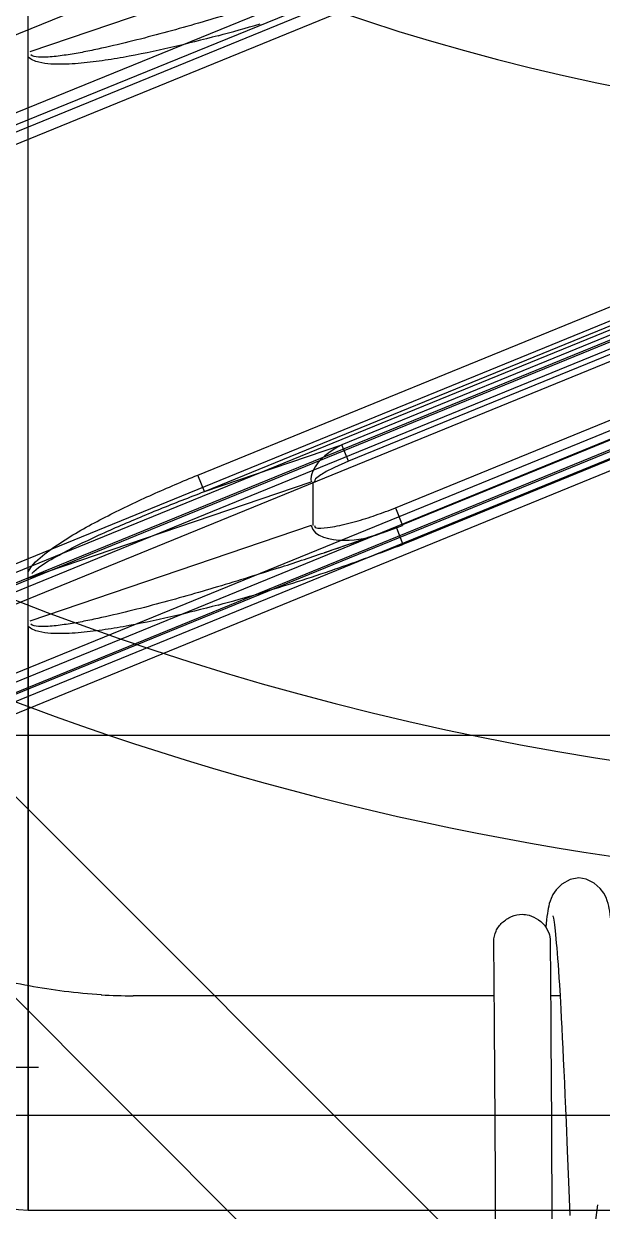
# Model space of a CAD drawing. Header units: millimetres. Extents: x -97344 to -49824, y -57049 to -40247.
# Drawn here: x -64300.32 to -64294.22, y -49616.11 to -49603.59 of the extents above; entities that cross this region are included whole.
import ezdxf

# ---------------------------------------------------------------- set-up
doc = ezdxf.new("R2010")
doc.units = ezdxf.units.MM
doc.header["$LTSCALE"] = 200
doc.linetypes.add('DOT_CENTER', pattern=[14, 12, -1, 0, -1])
for name, color, linetype in [('03___PRT_ALL_CURVES', 7, 'Continuous'), ('1', 7, 'Continuous'), ('DIM', 3, 'Continuous'), ('LAY0001', 7, 'Continuous'), ('LAY0002', 7, 'Continuous')]:
    doc.layers.add(name, color=color, linetype=linetype)

# ---------------------------------------------------------------- blocks, each defined once
blk = doc.blocks.new('23-D1024-A_DV_LOCATION_PIN_Absen-PL_2__337', base_point=(896.261, -3.18))
at = {"layer": '1', "color": 1, "linetype": 'DOT_CENTER'}
blk.add_line((908.25, 1.82), (894.25, 1.82), dxfattribs=at)
blk = doc.blocks.new('PH_23_COMPONENTS_BASESTAND-0_5m_Absen-PL__347', base_point=(431.261, -23.18))
blk.add_blockref('23-D1024-A_DV_LOCATION_PIN_Absen-PL_2__337', (896.261, -3.18))
blk = doc.blocks.new('23-D1023-B_CURAVLE-PLATE-RIGHT_Absen-PL__364', base_point=(865.652, -91.98))
at = {"color": 7, "linetype": 'Continuous'}
for radius, start, end in [(29.5, 217.5551, 316.9552), (22.5, 237.8343, 296.7498), (30.5, 248.5714, 316.9552)]:
    blk.add_arc((918.75, 34.22), radius, start, end, dxfattribs=at)
blk = doc.blocks.new('Top1', base_point=(668.75, -75.52))
at = {"color": 7, "linetype": 'Continuous'}
for p, q in [((400.761, 11.921), (417.468, -4.785)), ((399.7, 10.861), (416.407, -5.846))]:
    blk.add_line(p, q, dxfattribs=at)
for name, p in [('23-D1023-B_CURAVLE-PLATE-RIGHT_Absen-PL__364', (865.652, -91.98)), ('PH_23_COMPONENTS_BASESTAND-0_5m_Absen-PL__347', (431.261, -23.18))]:
    blk.add_blockref(name, p)
blk = doc.blocks.new('*U1466')
blk.add_blockref('Top1', (0, -50.114))
blk = doc.blocks.new('*U1467')
at = {"layer": 'DIM', "color": 0, "linetype": 'ByBlock', "lineweight": -2, "transparency": 16777216}
for p in [(5000, 0), (5500, 0)]:
    blk.add_blockref('*U1466', p, dxfattribs=at)
blk = doc.blocks.new('2250')
at = {"color": 7, "linetype": 'Continuous'}
for p, q in [((-45592.927, -64435.819), (-45592.932, -64435.862)), ((-45592.929, -64435.86), (-45592.898, -64435.92)), ((-45592.878, -64436.429), (-45592.881, -64436.005)), ((-45593.481, -64436.008), (-45593.478, -64436.441)), ((-45592.788, -64436.467), (-45592.781, -64436.582)), ((-45593.477, -64436.582), (-45597.281, -64436.582)), ((-45592.781, -64436.582), (-45592.877, -64436.582)), ((-45592.717, -64437.912), (-45592.704, -64438.216)), ((-45592.704, -64438.216), (-45592.692, -64438.544)), ((-45592.692, -64438.544), (-45592.678, -64438.896)), ((-45094.743, -64456.724), (-45092.381, -64438.784))]:
    blk.add_line(p, q, dxfattribs=at)
for points in [[(-45592.584, -64435.34), (-45592.675, -64435.357), (-45592.761, -64435.405), (-45592.821, -64435.465), (-45592.855, -64435.515), (-45592.875, -64435.555), (-45592.886, -64435.586), (-45592.894, -64435.611), (-45592.9, -64435.636), (-45592.905, -64435.661), (-45592.91, -64435.688), (-45592.914, -64435.716), (-45592.919, -64435.748), (-45592.923, -64435.782), (-45592.927, -64435.819)], [(-45592.228, -64435.924), (-45592.232, -64435.876), (-45592.237, -64435.832), (-45592.242, -64435.792), (-45592.247, -64435.755), (-45592.251, -64435.721), (-45592.256, -64435.691), (-45592.262, -64435.662), (-45592.267, -64435.636), (-45592.274, -64435.609), (-45592.283, -64435.581), (-45592.296, -64435.547), (-45592.32, -64435.502), (-45592.359, -64435.45), (-45592.421, -64435.395), (-45592.505, -64435.353), (-45592.584, -64435.34)], [(-45592.855, -64435.74), (-45592.856, -64435.739), (-45592.855, -64435.742), (-45592.853, -64435.751), (-45592.85, -64435.765), (-45592.847, -64435.784), (-45592.844, -64435.806)], [(-45592.844, -64435.806), (-45592.84, -64435.833), (-45592.836, -64435.864), (-45592.832, -64435.899), (-45592.828, -64435.937), (-45592.824, -64435.98), (-45592.82, -64436.026), (-45592.816, -64436.076), (-45592.811, -64436.131), (-45592.807, -64436.19)], [(-45592.807, -64436.19), (-45592.802, -64436.252), (-45592.797, -64436.32), (-45592.793, -64436.391), (-45592.788, -64436.467)], [(-45593.478, -64436.441), (-45593.475, -64436.856), (-45593.474, -64436.97), (-45593.474, -64437.088), (-45593.473, -64437.21), (-45593.472, -64437.335), (-45593.471, -64437.464), (-45593.469, -64437.867)], [(-45592.872, -64437.431), (-45592.872, -64437.305), (-45592.873, -64437.183), (-45592.874, -64437.064), (-45592.875, -64436.948), (-45592.875, -64436.836), (-45592.878, -64436.429)], [(-45592.781, -64436.582), (-45592.773, -64436.723), (-45592.768, -64436.818), (-45592.762, -64436.918), (-45592.757, -64437.024), (-45592.752, -64437.134), (-45592.746, -64437.25), (-45592.74, -64437.371), (-45592.735, -64437.498), (-45592.729, -64437.63), (-45592.723, -64437.768), (-45592.717, -64437.912)], [(-45592.859, -64439.443), (-45592.863, -64438.831), (-45592.864, -64438.681), (-45592.865, -64438.533), (-45592.866, -64438.388), (-45592.867, -64438.244), (-45592.868, -64438.102), (-45592.868, -64437.963), (-45592.872, -64437.431)], [(-45593.469, -64437.867), (-45593.468, -64438.007), (-45593.467, -64438.149), (-45593.466, -64438.294), (-45593.466, -64438.441), (-45593.465, -64438.59), (-45593.464, -64438.741), (-45593.463, -64438.893), (-45593.459, -64439.517)]]:
    blk.add_lwpolyline(points, dxfattribs=at)
blk.add_arc((-45597.279, -64430.743), 5.839, 266.6809, 269.9781, dxfattribs=at)
for points, knots in [([(-45593.479, -64436.008), (-45593.479, -64435.972), (-45593.463, -64435.897), (-45593.393, -64435.805), (-45593.296, -64435.742), (-45593.219, -64435.723), (-45593.181, -64435.723)], [0, 0, 0, 0, 0.243282, 0.490029, 0.745527, 1, 1, 1, 1]), ([(-45593.181, -64435.723), (-45593.156, -64435.723), (-45593.059, -64435.738), (-45592.97, -64435.8), (-45592.929, -64435.86)], [0, 0, 0, 0, 0.253357, 1, 1, 1, 1]), ([(-45597.617, -64436.572), (-45597.747, -64436.564), (-45598.126, -64436.529), (-45598.501, -64436.459), (-45598.743, -64436.399)], [0, 0, 0, 0, 0.344588, 1, 1, 1, 1])]:
    blk.add_open_spline(points, degree=3, knots=knots, dxfattribs=at)
blk.add_open_spline([(-45592.898, -64435.92), (-45592.888, -64435.947), (-45592.883, -64435.977), (-45592.883, -64436.005)], degree=3, dxfattribs=at)
at = {"layer": '03___PRT_ALL_CURVES', "color": 7, "linetype": 'Continuous'}
blk.add_line((-45098.388, -64438.84), (-45098.388, -64419.739), dxfattribs=at)
at = {"layer": 'LAY0001', "color": 7, "linetype": 'Continuous'}
for p, q in [((-45095.404, -64425.626), (-45098.372, -64426.635)), ((-45098.388, -64426.635), (-45098.388, -64426.174)), ((-45098.388, -64432.113), (-45098.388, -64426.685)), ((-45096.6, -64431.094), (-45087.888, -64427.538)), ((-45096.53, -64431.268), (-45087.817, -64427.711)), ((-45087.959, -64427.867), (-45095.081, -64430.775)), ((-45087.888, -64428.04), (-45095.011, -64430.948)), ((-45094.516, -64431.439), (-45087.965, -64428.764)), ((-45087.961, -64428.972), (-45094.442, -64431.618)), ((-45087.888, -64429.151), (-45094.369, -64431.797)), ((-45096.53, -64431.268), (-45095.081, -64430.775)), ((-45095.011, -64430.948), (-45095.081, -64430.775)), ((-45095.011, -64430.948), (-45095.157, -64431.013)), ((-45096.53, -64431.268), (-45096.6, -64431.094)), ((-45098.372, -64432.174), (-45095.404, -64431.164)), ((-45095.388, -64431.164), (-45095.388, -64431.626)), ((-45094.516, -64431.439), (-45094.44, -64431.624)), ((-45095.404, -64431.626), (-45098.372, -64432.635)), ((-45094.651, -64431.703), (-45095.266, -64431.913)), ((-45094.508, -64431.644), (-45094.506, -64431.65)), ((-45094.506, -64431.65), (-45094.439, -64431.825)), ((-45094.369, -64431.797), (-45094.439, -64431.825)), ((-45098.388, -64432.635), (-45098.388, -64432.174)), ((-45098.388, -64432.685), (-45098.388, -64438.84)), ((-45099.388, -64437.84), (-45084.588, -64437.84)), ((-45098.388, -64438.84), (-45085.588, -64438.84))]:
    blk.add_line(p, q, dxfattribs=at)
blk.add_lwpolyline([(-45094.651, -64431.703), (-45094.576, -64431.676), (-45094.498, -64431.647), (-45094.44, -64431.624)], dxfattribs=at)
for centre, radius, start, end in [((-45100.966, -64409.464), 17.606, 285.0774, 286.5741), ((-45105.746, -64401.088), 32.557, 288.777, 290.1922), ((-45101.602, -64413.267), 19.892, 288.9039, 291.1057), ((-45105.967, -64400.464), 33.219, 287.9206, 288.7914), ((-45101.654, -64413.151), 20.019, 286.5734, 288.9388), ((-45100.966, -64415.464), 17.606, 285.0774, 286.5741), ((-45098.388, -64437.84), 1, 180, 270)]:
    blk.add_arc(centre, radius, start, end, dxfattribs=at)
for points, knots in [([(-45095.746, -64426.072), (-45095.96, -64426.141), (-45096.39, -64426.275), (-45096.931, -64426.429), (-45097.367, -64426.541), (-45097.641, -64426.604), (-45097.862, -64426.648), (-45098.028, -64426.675), (-45098.17, -64426.691), (-45098.279, -64426.69), (-45098.341, -64426.684), (-45098.362, -64426.665)], [0, 0, 0, 0, 0.250056, 0.500108, 0.625138, 0.750165, 0.81268, 0.875195, 0.937693, 0.968896, 1, 1, 1, 1]), ([(-45096.386, -64426.464), (-45096.551, -64426.508), (-45096.883, -64426.592), (-45097.301, -64426.68), (-45097.638, -64426.734), (-45097.892, -64426.762), (-45098.108, -64426.769), (-45098.274, -64426.75), (-45098.362, -64426.718), (-45098.388, -64426.685)], [0, 0, 0, 0, 0.250223, 0.500431, 0.625541, 0.750638, 0.87567, 0.938162, 1, 1, 1, 1]), ([(-45098.388, -64432.113), (-45098.349, -64432.036), (-45098.212, -64431.919), (-45097.93, -64431.725), (-45097.548, -64431.518), (-45097.079, -64431.295), (-45096.761, -64431.16), (-45096.6, -64431.094)], [0, 0, 0, 0, 0.124331, 0.249397, 0.499553, 0.749771, 1, 1, 1, 1]), ([(-45095.157, -64431.013), (-45095.197, -64431.032), (-45095.259, -64431.062), (-45095.327, -64431.11), (-45095.371, -64431.142), (-45095.371, -64431.164)], [0, 0, 0, 0, 0.501284, 0.749172, 1, 1, 1, 1]), ([(-45098.349, -64432.133), (-45098.294, -64432.069), (-45098.145, -64431.981), (-45097.851, -64431.821), (-45097.467, -64431.646), (-45097.001, -64431.45), (-45096.687, -64431.328), (-45096.53, -64431.268)], [0, 0, 0, 0, 0.124662, 0.249704, 0.499789, 0.749893, 1, 1, 1, 1]), ([(-45095.371, -64431.626), (-45095.371, -64431.662), (-45095.249, -64431.649), (-45095.127, -64431.633), (-45094.934, -64431.585), (-45094.725, -64431.519), (-45094.584, -64431.467), (-45094.516, -64431.439)], [0, 0, 0, 0, 0.121276, 0.246967, 0.497909, 0.748954, 1, 1, 1, 1]), ([(-45095.404, -64431.626), (-45095.376, -64431.749), (-45095.018, -64431.813), (-45094.792, -64431.751), (-45094.666, -64431.708)], [0, 0, 0, 0, 0.487505, 1, 1, 1, 1]), ([(-45095.746, -64432.072), (-45095.96, -64432.141), (-45096.39, -64432.275), (-45096.931, -64432.429), (-45097.367, -64432.541), (-45097.641, -64432.604), (-45097.862, -64432.648), (-45098.028, -64432.675), (-45098.17, -64432.691), (-45098.279, -64432.69), (-45098.341, -64432.684), (-45098.362, -64432.665)], [0, 0, 0, 0, 0.250056, 0.500108, 0.625138, 0.750165, 0.81268, 0.875195, 0.937693, 0.968896, 1, 1, 1, 1]), ([(-45096.386, -64432.464), (-45096.551, -64432.508), (-45096.883, -64432.592), (-45097.301, -64432.68), (-45097.638, -64432.734), (-45097.892, -64432.762), (-45098.108, -64432.769), (-45098.274, -64432.75), (-45098.362, -64432.718), (-45098.388, -64432.685)], [0, 0, 0, 0, 0.250223, 0.500431, 0.625541, 0.750638, 0.87567, 0.938162, 1, 1, 1, 1])]:
    blk.add_open_spline(points, degree=3, knots=knots, dxfattribs=at)
for points in [[(-45095.081, -64430.775), (-45095.203, -64430.841), (-45095.331, -64430.928), (-45095.388, -64431.053)], [(-45095.388, -64431.053), (-45095.404, -64431.087), (-45095.412, -64431.127), (-45095.404, -64431.164)]]:
    blk.add_open_spline(points, degree=3, dxfattribs=at)
at = {"layer": 'LAY0002', "color": 7, "linetype": 'Continuous'}
for p, q in [((-45099.149, -64426.711), (-45087.846, -64422.097)), ((-45099.467, -64427.662), (-45088.165, -64423.047)), ((-45099.154, -64427.662), (-45087.852, -64423.047)), ((-45099.472, -64427.866), (-45088.17, -64423.251)), ((-45099.149, -64427.866), (-45087.846, -64423.251)), ((-45099.388, -64432.382), (-45087.888, -64427.687)), ((-45099.467, -64432.507), (-45088.165, -64427.893)), ((-45087.888, -64427.891), (-45099.388, -64432.586)), ((-45099.154, -64432.507), (-45087.852, -64427.893)), ((-45099.472, -64432.711), (-45088.17, -64428.097)), ((-45099.149, -64432.711), (-45087.846, -64428.097)), ((-45099.388, -64433.536), (-45087.888, -64428.842)), ((-45099.467, -64433.662), (-45088.165, -64429.047)), ((-45087.888, -64429.046), (-45099.388, -64433.741)), ((-45099.154, -64433.662), (-45087.852, -64429.047)), ((-45099.472, -64433.866), (-45088.17, -64429.251)), ((-45099.149, -64433.866), (-45087.846, -64429.251)), ((-45087.781, -64433.84), (-45105.781, -64433.84))]:
    blk.add_line(p, q, dxfattribs=at)
blk = doc.blocks.new('*U1488')
at = {"layer": 'DIM', "color": 3}
blk.add_blockref('2250', (45347.11, 64440.647), dxfattribs=at)
blk = doc.blocks.new('*U1489')
at = {"layer": 'DIM', "color": 0, "linetype": 'ByBlock', "lineweight": -2, "transparency": 16777216}
for p in [(5000, 0), (5500, 0)]:
    blk.add_blockref('*U1488', p, dxfattribs=at)

msp = doc.modelspace()

# ---------------------------------------------------------------- block references
at = {"layer": 'DIM', "color": 3}
for name, p in [('*U1467', (-69539.665, -49641.82)), ('*U1489', (-69548.994, -49617.903))]:
    msp.add_blockref(name, p, dxfattribs=at)

doc.saveas('drawing.dxf')
